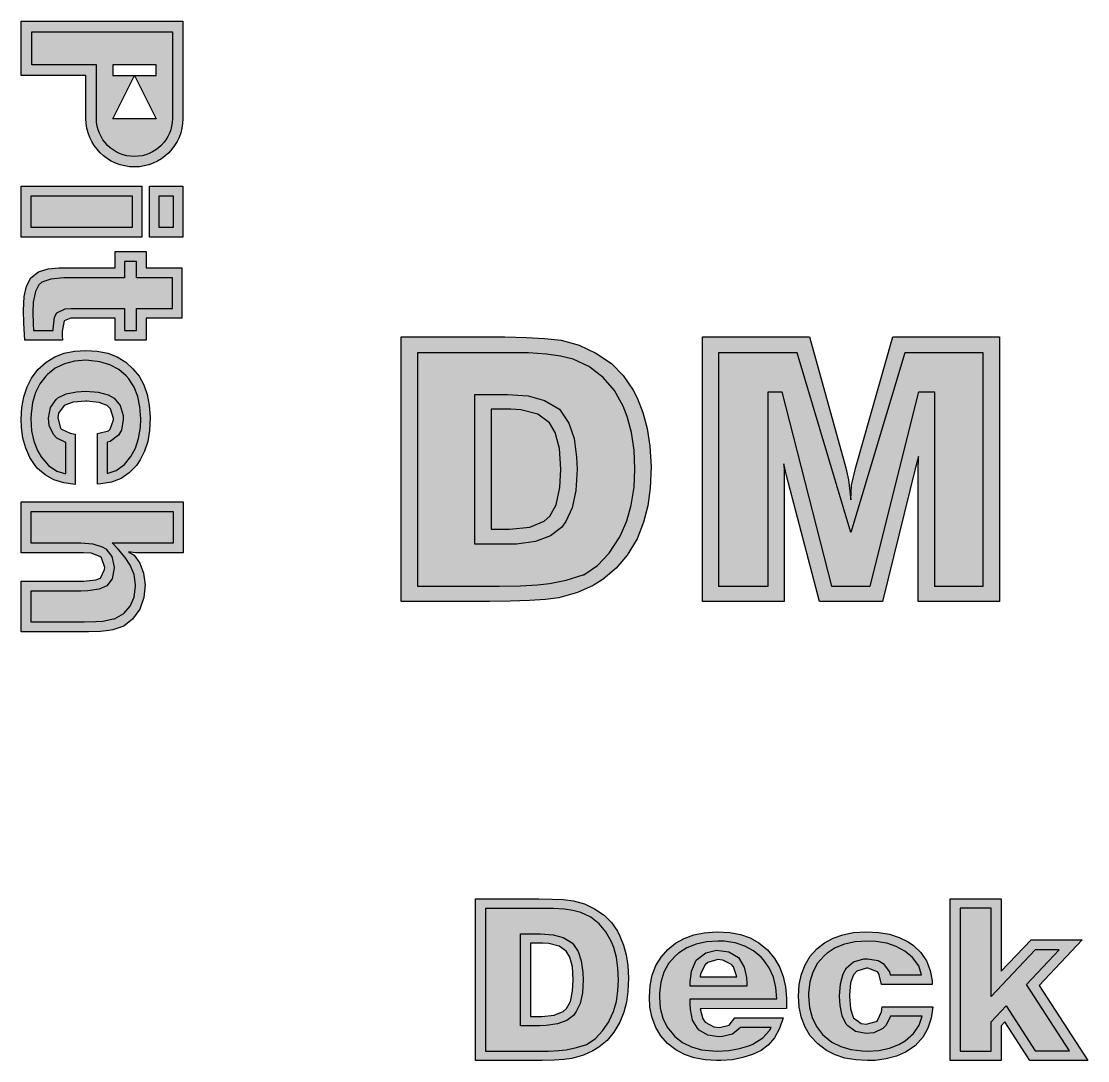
# Model space of a CAD drawing. Header units: millimetres. Extents: x 2963 to 4062, y 1247 to 1959.
# Drawn here: x 3121.88 to 3135.41, y 1380.04 to 1393.22 of the extents above; entities that cross this region are included whole.
import ezdxf

# ---------------------------------------------------------------- set-up
doc = ezdxf.new("R2010")
doc.units = ezdxf.units.MM
doc.layers.add('DMText', color=7, linetype='Continuous', true_color=0x22346e)
doc.layers.add('PitchDeck Small', color=7, linetype='Continuous', true_color=0x22346e)

# ---------------------------------------------------------------- blocks, each defined once
blk = doc.blocks.new('A$C044C676A')
at = {"layer": 'DMText'}
h = blk.add_hatch(color=256, dxfattribs=at)
h.dxf.hatch_style = 1
h.paths.add_polyline_path([(1.232, 1.917), (0.133, 1.917), (0.133, 0.133), (0.553, 0.133), (0.553, 0.953), (1.232, 0.953, 1)])
h.paths.add_polyline_path([(1.236, 1.16), (0.687, 1.435), (0.687, 1.16), (0.553, 1.16), (0.553, 1.71), (0.687, 1.71), (0.687, 1.435), (1.236, 1.71)], flags=16)
at = {"layer": 'PitchDeck Small'}
h = blk.add_hatch(color=256, dxfattribs=at)
h.dxf.hatch_style = 1
h.paths.add_polyline_path([(0, 2.05), (0, 0), (0.687, 0), (0.687, 0.82), (1.232, 0.82, 1), (1.232, 2.05)])
h.paths.add_polyline_path([(1.232, 1.917, -1), (1.232, 0.953), (0.553, 0.953), (0.553, 0.133), (0.133, 0.133), (0.133, 1.917)], flags=16)
h.paths.add_polyline_path([(0.553, 1.71), (0.687, 1.71), (0.687, 1.435), (1.236, 1.71), (1.236, 1.16), (0.687, 1.435), (0.687, 1.16), (0.553, 1.16)], flags=0)
h.paths.add_polyline_path([(1.236, 1.16), (1.236, 1.71), (0.687, 1.435)], flags=0)
h.paths.add_polyline_path([(0.687, 1.71), (0.553, 1.71), (0.553, 1.16), (0.687, 1.16)], flags=0)
h.paths.add_polyline_path([(2.091, 0), (2.738, 0), (2.738, 1.53), (2.091, 1.53)])
h.paths.add_polyline_path([(2.217, 1.41), (2.612, 1.41), (2.612, 0.12), (2.217, 0.12)], flags=16)
h.paths.add_polyline_path([(2.738, 1.625), (2.738, 2.05), (2.091, 2.05), (2.091, 1.625)])
h.paths.add_polyline_path([(2.217, 1.744), (2.217, 1.932), (2.612, 1.932), (2.612, 1.744)], flags=16)
h.paths.add_polyline_path([(2.92, 1.189), (3.127, 1.189), (3.127, 0.477), (3.138, 0.34), (3.178, 0.216), (3.252, 0.12), (3.36, 0.066), (3.49, 0.037), (3.667, 0.027), (3.826, 0.032), (3.9, 0.034), (4.045, 0.043), (4.045, 0.521), (3.986, 0.518), (3.93, 0.518), (3.929, 0.518), (3.799, 0.543), (3.766, 0.627), (3.766, 1.189), (4.045, 1.189), (4.045, 1.582), (3.766, 1.582), (3.766, 2.037), (3.127, 2.037), (3.127, 1.582), (2.92, 1.582)])
h.paths.add_polyline_path([(3.046, 1.462), (3.254, 1.462), (3.254, 1.917), (3.641, 1.917), (3.641, 1.462), (3.92, 1.462), (3.92, 1.307), (3.641, 1.307), (3.641, 0.633), (3.647, 0.556), (3.696, 0.451), (3.754, 0.42), (3.906, 0.402), (3.92, 0.402), (3.92, 0.155), (3.835, 0.149), (3.831, 0.149), (3.693, 0.146), (3.561, 0.152), (3.426, 0.178), (3.34, 0.222), (3.308, 0.262), (3.268, 0.374), (3.254, 0.538), (3.254, 1.307), (3.046, 1.307)], flags=16)
h.paths.add_polyline_path([(4.182, 0.964), (4.173, 0.818), (4.182, 0.676), (4.209, 0.543), (4.257, 0.423), (4.323, 0.316), (4.417, 0.211), (4.527, 0.13), (4.637, 0.074), (4.761, 0.032), (4.898, 0.008), (5.046, 0), (5.146, 0.003), (5.287, 0.021), (5.414, 0.057), (5.531, 0.107), (5.632, 0.175), (5.67, 0.207), (5.753, 0.302), (5.814, 0.412), (5.855, 0.54), (5.874, 0.684), (5.235, 0.684), (5.224, 0.618), (5.167, 0.501), (5.029, 0.463), (4.97, 0.471), (4.869, 0.546), (4.832, 0.659), (4.819, 0.826), (4.835, 0.986), (4.873, 1.09), (4.913, 1.133), (5.045, 1.174), (5.187, 1.123), (5.226, 0.966), (5.869, 0.966), (5.866, 1.01), (5.843, 1.145), (5.797, 1.266), (5.727, 1.37), (5.632, 1.461), (5.563, 1.507), (5.451, 1.563), (5.327, 1.603), (5.19, 1.626), (5.025, 1.635), (4.867, 1.623), (4.734, 1.596), (4.611, 1.553), (4.502, 1.493), (4.406, 1.416), (4.323, 1.324), (4.257, 1.217), (4.209, 1.097)])
h.paths.add_polyline_path([(4.317, 0.998), (4.355, 1.123), (4.415, 1.235), (4.496, 1.33), (4.536, 1.364), (4.638, 1.43), (4.758, 1.478), (4.891, 1.505), (5.042, 1.516), (5.153, 1.51), (5.291, 1.488), (5.414, 1.447), (5.521, 1.389), (5.621, 1.307), (5.698, 1.203), (5.733, 1.088), (5.337, 1.088), (5.328, 1.127), (5.247, 1.232), (5.184, 1.269), (5.048, 1.292), (5, 1.291), (4.871, 1.255), (4.779, 1.176), (4.738, 1.1), (4.704, 0.975), (4.692, 0.818), (4.698, 0.7), (4.726, 0.567), (4.776, 0.464), (4.795, 0.44), (4.896, 0.368), (5.031, 0.343), (5.126, 0.354), (5.241, 0.408), (5.285, 0.449), (5.34, 0.564), (5.74, 0.564), (5.704, 0.451), (5.632, 0.343), (5.523, 0.25), (5.445, 0.204), (5.325, 0.158), (5.192, 0.13), (5.043, 0.121), (4.977, 0.123), (4.836, 0.141), (4.709, 0.178), (4.597, 0.235), (4.487, 0.318), (4.399, 0.431), (4.343, 0.546), (4.31, 0.674), (4.298, 0.818), (4.3, 0.857)], flags=16)
h.paths.add_polyline_path([(6.096, 0), (6.74, 0), (6.74, 0.788), (6.746, 0.884), (6.792, 1.012), (6.942, 1.062), (7.062, 1.004), (7.085, 0.947), (7.1, 0.791), (7.1, 0), (7.742, 0), (7.742, 0.794), (7.742, 0.852), (7.738, 1.004), (7.727, 1.111), (7.718, 1.162), (7.669, 1.299), (7.584, 1.412), (7.457, 1.505), (7.308, 1.554), (7.148, 1.57), (6.997, 1.548), (6.873, 1.502), (6.77, 1.432), (6.727, 1.359), (6.74, 1.45), (6.74, 2.052), (6.096, 2.052)])
h.paths.add_polyline_path([(6.222, 1.93), (6.614, 1.93), (6.614, 1.154), (6.694, 1.228), (6.801, 1.317), (6.896, 1.381), (7.016, 1.432), (7.156, 1.451), (7.304, 1.43), (7.419, 1.381), (7.511, 1.3), (7.578, 1.179), (7.607, 1.035), (7.613, 0.947), (7.617, 0.797), (7.617, 0.12), (7.226, 0.12), (7.226, 0.757), (7.223, 0.845), (7.201, 0.986), (7.16, 1.084), (7.071, 1.153), (6.931, 1.177), (6.921, 1.177), (6.787, 1.148), (6.692, 1.07), (6.666, 1.025), (6.626, 0.906), (6.614, 0.754), (6.614, 0.12), (6.222, 0.12)], flags=16)
h = blk.add_hatch(color=256, dxfattribs=at)
h.dxf.hatch_style = 1
h.paths.add_polyline_path([(2.612, 1.932), (2.217, 1.932), (2.217, 1.744), (2.612, 1.744)])
h.paths.add_polyline_path([(2.612, 1.41), (2.217, 1.41), (2.217, 0.12), (2.612, 0.12)])
h.paths.add_polyline_path([(3.641, 1.307), (3.92, 1.307), (3.92, 1.462), (3.641, 1.462), (3.641, 1.917), (3.254, 1.917), (3.254, 1.462), (3.046, 1.462), (3.046, 1.307), (3.254, 1.307), (3.254, 0.538), (3.268, 0.374), (3.308, 0.262), (3.34, 0.222), (3.426, 0.178), (3.561, 0.152), (3.693, 0.146), (3.837, 0.149), (3.92, 0.155), (3.92, 0.402), (3.906, 0.402), (3.754, 0.42), (3.696, 0.451), (3.647, 0.556), (3.641, 0.633)])
h.paths.add_polyline_path([(4.738, 1.1), (4.779, 1.176), (4.871, 1.255), (5, 1.291), (5.048, 1.292), (5.184, 1.269), (5.247, 1.232), (5.328, 1.127), (5.337, 1.088), (5.733, 1.088), (5.698, 1.203), (5.621, 1.307), (5.521, 1.389), (5.414, 1.447), (5.291, 1.488), (5.153, 1.51), (5.042, 1.516), (4.891, 1.505), (4.758, 1.478), (4.638, 1.43), (4.536, 1.364), (4.496, 1.33), (4.415, 1.235), (4.355, 1.123), (4.317, 0.998), (4.3, 0.857), (4.298, 0.818), (4.31, 0.674), (4.343, 0.546), (4.399, 0.431), (4.478, 0.331), (4.499, 0.31), (4.597, 0.235), (4.709, 0.178), (4.836, 0.141), (4.977, 0.123), (5.043, 0.121), (5.192, 0.13), (5.325, 0.158), (5.445, 0.204), (5.523, 0.25), (5.632, 0.343), (5.704, 0.451), (5.74, 0.564), (5.34, 0.564), (5.285, 0.449), (5.241, 0.408), (5.126, 0.354), (5.031, 0.343), (4.896, 0.368), (4.795, 0.44), (4.776, 0.464), (4.726, 0.567), (4.698, 0.7), (4.692, 0.818), (4.704, 0.975)])
h.paths.add_polyline_path([(6.626, 0.906), (6.666, 1.025), (6.692, 1.07), (6.787, 1.148), (6.925, 1.178), (7.071, 1.153), (7.16, 1.084), (7.201, 0.986), (7.223, 0.845), (7.226, 0.757), (7.226, 0.12), (7.617, 0.12), (7.617, 0.797), (7.613, 0.947), (7.607, 1.035), (7.58, 1.171), (7.577, 1.182), (7.511, 1.3), (7.419, 1.381), (7.304, 1.43), (7.164, 1.45), (7.148, 1.45), (7.016, 1.432), (6.896, 1.381), (6.801, 1.317), (6.694, 1.228), (6.614, 1.154), (6.614, 1.93), (6.222, 1.93), (6.222, 0.12), (6.614, 0.12), (6.614, 0.754)])
for points in [[(1.232, 0.82), (0.687, 0.82), (0.687, 0), (0, 0), (0, 2.05), (1.232, 2.05, -1)], [(1.232, 0.953), (0.553, 0.953), (0.553, 0.133), (0.133, 0.133), (0.133, 1.917), (1.232, 1.917, -1)]]:
    blk.add_lwpolyline(points, format="xyb", close=True, dxfattribs=at)
for points in [[(2.091, 1.625), (2.091, 2.05), (2.738, 2.05), (2.738, 1.625)], [(2.92, 1.189), (2.92, 1.582), (3.127, 1.582), (3.127, 2.037), (3.766, 2.037), (3.766, 1.582), (4.045, 1.582), (4.045, 1.189), (3.766, 1.189), (3.766, 0.627), (3.799, 0.543), (3.929, 0.518), (3.93, 0.518), (3.986, 0.518), (4.045, 0.521), (4.045, 0.043), (3.9, 0.034), (3.826, 0.032), (3.667, 0.027), (3.49, 0.037), (3.36, 0.066), (3.252, 0.12), (3.178, 0.216), (3.138, 0.34), (3.127, 0.477), (3.127, 1.189)], [(6.096, 2.052), (6.74, 2.052), (6.74, 1.45), (6.727, 1.359), (6.77, 1.432), (6.873, 1.502), (6.997, 1.548), (7.148, 1.57), (7.308, 1.554), (7.457, 1.505), (7.584, 1.412), (7.669, 1.299), (7.718, 1.162), (7.727, 1.111), (7.738, 1.004), (7.742, 0.852), (7.742, 0.794), (7.742, 0), (7.1, 0), (7.1, 0.791), (7.085, 0.947), (7.062, 1.004), (6.954, 1.056), (6.928, 1.058), (6.806, 1.016), (6.786, 0.995), (6.746, 0.884), (6.74, 0.788), (6.74, 0), (6.096, 0)], [(2.612, 1.932), (2.217, 1.932), (2.217, 1.744), (2.612, 1.744)], [(3.641, 1.307), (3.92, 1.307), (3.92, 1.462), (3.641, 1.462), (3.641, 1.917), (3.254, 1.917), (3.254, 1.462), (3.046, 1.462), (3.046, 1.307), (3.254, 1.307), (3.254, 0.538), (3.268, 0.374), (3.308, 0.262), (3.34, 0.222), (3.426, 0.178), (3.561, 0.152), (3.693, 0.146), (3.831, 0.149), (3.835, 0.149), (3.92, 0.155), (3.92, 0.402), (3.906, 0.402), (3.754, 0.42), (3.696, 0.451), (3.647, 0.556), (3.641, 0.633)], [(6.666, 1.025), (6.692, 1.07), (6.787, 1.148), (6.921, 1.177), (6.931, 1.177), (7.071, 1.153), (7.16, 1.084), (7.201, 0.986), (7.223, 0.845), (7.226, 0.757), (7.226, 0.12), (7.617, 0.12), (7.617, 0.797), (7.613, 0.947), (7.607, 1.035), (7.58, 1.171), (7.577, 1.182), (7.511, 1.3), (7.419, 1.381), (7.304, 1.43), (7.164, 1.45), (7.148, 1.45), (7.016, 1.432), (6.896, 1.381), (6.801, 1.317), (6.694, 1.228), (6.614, 1.154), (6.614, 1.93), (6.222, 1.93), (6.222, 0.12), (6.614, 0.12), (6.614, 0.754), (6.626, 0.906)], [(1.236, 1.71), (1.236, 1.16), (0.687, 1.435)], [(1.236, 1.71), (1.236, 1.16), (0.687, 1.435)], [(4.173, 0.818), (4.182, 0.964), (4.209, 1.097), (4.257, 1.217), (4.323, 1.324), (4.406, 1.416), (4.502, 1.493), (4.611, 1.553), (4.734, 1.596), (4.867, 1.623), (5.025, 1.635), (5.19, 1.626), (5.327, 1.603), (5.451, 1.563), (5.563, 1.507), (5.632, 1.461), (5.727, 1.37), (5.797, 1.266), (5.843, 1.145), (5.866, 1.01), (5.869, 0.966), (5.226, 0.966), (5.192, 1.104), (5.172, 1.128), (5.053, 1.171), (5.037, 1.171), (4.913, 1.133), (4.873, 1.09), (4.835, 0.986), (4.819, 0.832), (4.819, 0.818), (4.832, 0.659), (4.867, 0.552), (4.871, 0.544), (4.97, 0.471), (5.029, 0.463), (5.158, 0.498), (5.172, 0.51), (5.224, 0.618), (5.235, 0.684), (5.874, 0.684), (5.855, 0.54), (5.814, 0.412), (5.753, 0.302), (5.67, 0.207), (5.632, 0.175), (5.531, 0.107), (5.414, 0.057), (5.287, 0.021), (5.146, 0.003), (5.046, 0), (4.898, 0.008), (4.761, 0.032), (4.637, 0.074), (4.527, 0.13), (4.417, 0.211), (4.323, 0.316), (4.257, 0.423), (4.209, 0.543), (4.182, 0.676)], [(2.091, 1.53), (2.738, 1.53), (2.738, 0), (2.091, 0)], [(4.738, 1.1), (4.779, 1.176), (4.871, 1.255), (5, 1.291), (5.048, 1.292), (5.184, 1.269), (5.247, 1.232), (5.328, 1.127), (5.337, 1.088), (5.733, 1.088), (5.698, 1.203), (5.621, 1.307), (5.521, 1.389), (5.414, 1.447), (5.291, 1.488), (5.153, 1.51), (5.042, 1.516), (4.891, 1.505), (4.758, 1.478), (4.638, 1.43), (4.536, 1.364), (4.496, 1.33), (4.415, 1.235), (4.355, 1.123), (4.317, 0.998), (4.3, 0.857), (4.298, 0.818), (4.31, 0.674), (4.343, 0.546), (4.399, 0.431), (4.478, 0.331), (4.499, 0.31), (4.597, 0.235), (4.709, 0.178), (4.836, 0.141), (4.977, 0.123), (5.043, 0.121), (5.192, 0.13), (5.325, 0.158), (5.445, 0.204), (5.523, 0.25), (5.632, 0.343), (5.704, 0.451), (5.74, 0.564), (5.34, 0.564), (5.285, 0.449), (5.241, 0.408), (5.126, 0.354), (5.031, 0.343), (4.896, 0.368), (4.795, 0.44), (4.776, 0.464), (4.726, 0.567), (4.698, 0.7), (4.692, 0.818), (4.704, 0.975)], [(2.612, 1.41), (2.217, 1.41), (2.217, 0.12), (2.612, 0.12)]]:
    blk.add_lwpolyline(points, close=True, dxfattribs=at)
blk.add_lwpolyline([(0.553, 1.71), (0.553, 1.16), (0.687, 1.16), (0.687, 1.71), (0.553, 1.71)], dxfattribs=at)
blk.add_lwpolyline([(0.553, 1.71), (0.553, 1.16), (0.687, 1.16), (0.687, 1.71), (0.553, 1.71)], dxfattribs=at)
blk = doc.blocks.new('A$C7F726595')
at = {"layer": 'DMText'}
h = blk.add_hatch(color=256, dxfattribs=at)
h.dxf.hatch_style = 1
h.paths.add_polyline_path([(0.572, 0.443), (0.814, 0.443), (0.894, 0.444), (1.041, 0.466), (1.157, 0.509), (1.243, 0.573), (1.278, 0.621), (1.326, 0.725), (1.355, 0.86), (1.364, 1.025), (1.361, 1.119), (1.341, 1.264), (1.301, 1.384), (1.241, 1.473), (1.211, 1.502), (1.113, 1.56), (0.984, 1.596), (0.825, 1.606), (0.572, 1.606)])
h.paths.add_polyline_path([(1.228, 1.188), (1.196, 1.312), (1.151, 1.387), (1.061, 1.453), (0.929, 1.487), (0.849, 1.491), (0.697, 1.491), (0.697, 0.561), (0.84, 0.561), (0.998, 0.576), (1.11, 0.622), (1.154, 0.661), (1.203, 0.751), (1.231, 0.883), (1.238, 1.025)], flags=16)
h.paths.add_polyline_path([(2.739, 1.136), (2.722, 0.993), (2.722, 0.943), (3.441, 0.943), (3.441, 0.979), (3.438, 1.053), (3.407, 1.186), (3.335, 1.308), (3.213, 1.379), (3.058, 1.402), (2.92, 1.367), (2.799, 1.274)])
h.paths.add_polyline_path([(3.272, 1.189), (3.246, 1.22), (3.136, 1.275), (3.075, 1.281), (2.946, 1.246), (2.914, 1.217), (2.854, 1.102), (2.849, 1.062), (3.315, 1.062)], flags=16)
at = {"layer": 'PitchDeck Small'}
h = blk.add_hatch(color=256, dxfattribs=at)
h.dxf.hatch_style = 1
h.paths.add_polyline_path([(0, 0), (0.684, 0), (0.845, 0.002), (0.996, 0.006), (1.119, 0.015), (1.223, 0.029), (1.369, 0.069), (1.488, 0.123), (1.566, 0.172), (1.668, 0.257), (1.753, 0.359), (1.831, 0.486), (1.881, 0.615), (1.913, 0.742), (1.933, 0.878), (1.94, 1.045), (1.93, 1.205), (1.91, 1.341), (1.876, 1.465), (1.832, 1.58), (1.801, 1.64), (1.723, 1.753), (1.631, 1.845), (1.509, 1.927), (1.381, 1.988), (1.242, 2.027), (1.111, 2.042), (0.972, 2.049), (0.803, 2.052), (0, 2.052)])
h.paths.add_polyline_path([(0.126, 0.12), (0.126, 1.93), (0.864, 1.93), (0.987, 1.928), (1.128, 1.919), (1.235, 1.904), (1.335, 1.879), (1.458, 1.822), (1.568, 1.737), (1.654, 1.635), (1.721, 1.516), (1.753, 1.435), (1.787, 1.31), (1.807, 1.174), (1.813, 1.025), (1.807, 0.886), (1.786, 0.748), (1.75, 0.624), (1.698, 0.505), (1.612, 0.376), (1.522, 0.279), (1.417, 0.207), (1.28, 0.166), (1.15, 0.138), (1.058, 0.129), (0.924, 0.121), (0.759, 0.12)], flags=16)
h.paths.add_polyline_path([(0.572, 1.606), (0.825, 1.606), (0.984, 1.596), (1.113, 1.56), (1.229, 1.491), (1.301, 1.384), (1.341, 1.264), (1.361, 1.119), (1.364, 1.025), (1.355, 0.86), (1.326, 0.725), (1.278, 0.621), (1.243, 0.573), (1.157, 0.509), (1.041, 0.466), (0.894, 0.444), (0.814, 0.443), (0.572, 0.443)], flags=0)
h.paths.add_polyline_path([(0.572, 1.606), (0.825, 1.606), (0.984, 1.596), (1.113, 1.56), (1.211, 1.502), (1.229, 1.491), (1.301, 1.384), (1.341, 1.264), (1.361, 1.119), (1.364, 1.025), (1.355, 0.86), (1.326, 0.725), (1.278, 0.621), (1.243, 0.573), (1.157, 0.509), (1.041, 0.466), (0.894, 0.444), (0.814, 0.443), (0.572, 0.443)], flags=0)
h.paths.add_polyline_path([(0.697, 1.491), (0.849, 1.491), (0.929, 1.487), (1.061, 1.453), (1.151, 1.387), (1.196, 1.312), (1.228, 1.188), (1.238, 1.025), (1.231, 0.883), (1.203, 0.751), (1.154, 0.661), (1.11, 0.622), (0.998, 0.576), (0.84, 0.561), (0.697, 0.561)], flags=0)
h.paths.add_polyline_path([(2.206, 0.806), (2.213, 0.676), (2.239, 0.543), (2.285, 0.421), (2.351, 0.314), (2.436, 0.217), (2.541, 0.135), (2.652, 0.077), (2.774, 0.034), (2.911, 0.008), (3.058, 0), (3.111, 0), (3.26, 0.012), (3.393, 0.038), (3.514, 0.077), (3.622, 0.13), (3.711, 0.196), (3.793, 0.291), (3.858, 0.406), (3.901, 0.543), (3.289, 0.543), (3.217, 0.449), (3.093, 0.421), (3.024, 0.429), (2.915, 0.489), (2.885, 0.53), (2.849, 0.659), (3.947, 0.661), (3.947, 0.728), (3.947, 0.792), (3.931, 0.936), (3.901, 1.068), (3.855, 1.188), (3.793, 1.297), (3.703, 1.406), (3.593, 1.494), (3.482, 1.556), (3.361, 1.6), (3.226, 1.626), (3.059, 1.635), (2.901, 1.622), (2.768, 1.594), (2.647, 1.55), (2.538, 1.488), (2.44, 1.409), (2.354, 1.312), (2.288, 1.205), (2.242, 1.084), (2.215, 0.952)])
h.paths.add_polyline_path([(2.35, 0.995), (2.389, 1.12), (2.449, 1.231), (2.532, 1.326), (2.575, 1.363), (2.679, 1.43), (2.799, 1.478), (2.932, 1.505), (3.079, 1.516), (3.153, 1.513), (3.292, 1.493), (3.416, 1.453), (3.527, 1.393), (3.623, 1.314), (3.654, 1.278), (3.726, 1.176), (3.778, 1.058), (3.809, 0.927), (3.821, 0.782), (2.722, 0.782), (2.722, 0.722), (2.725, 0.648), (2.754, 0.515), (2.814, 0.412), (2.839, 0.386), (2.946, 0.323), (3.085, 0.302), (3.131, 0.305), (3.261, 0.338), (3.363, 0.42), (3.749, 0.42), (3.728, 0.382), (3.643, 0.29), (3.516, 0.21), (3.469, 0.189), (3.35, 0.152), (3.214, 0.129), (3.062, 0.121), (3.009, 0.123), (2.868, 0.139), (2.74, 0.176), (2.627, 0.231), (2.524, 0.312), (2.432, 0.425), (2.377, 0.538), (2.344, 0.667), (2.331, 0.837)], flags=16)
h.paths.add_polyline_path([(2.722, 0.943), (2.722, 0.993), (2.739, 1.136), (2.799, 1.274), (2.92, 1.367), (3.058, 1.402), (3.213, 1.379), (3.335, 1.308), (3.407, 1.186), (3.438, 1.053), (3.442, 0.943)], flags=0)
h.paths.add_polyline_path([(2.849, 1.062), (2.854, 1.102), (2.926, 1.241), (3.075, 1.281), (3.136, 1.275), (3.246, 1.22), (3.272, 1.189), (3.315, 1.062)], flags=0)
h.paths.add_polyline_path([(4.106, 0.964), (4.097, 0.818), (4.106, 0.676), (4.134, 0.543), (4.181, 0.423), (4.247, 0.316), (4.342, 0.211), (4.451, 0.13), (4.563, 0.074), (4.687, 0.032), (4.823, 0.008), (4.972, 0), (5.07, 0.003), (5.211, 0.021), (5.34, 0.057), (5.455, 0.107), (5.578, 0.188), (5.677, 0.302), (5.74, 0.412), (5.78, 0.54), (5.8, 0.684), (5.159, 0.684), (5.15, 0.618), (5.093, 0.501), (4.954, 0.463), (4.894, 0.471), (4.793, 0.546), (4.756, 0.659), (4.745, 0.826), (4.759, 0.986), (4.797, 1.09), (4.837, 1.133), (4.97, 1.174), (5.111, 1.123), (5.15, 0.966), (5.794, 0.966), (5.792, 1.01), (5.769, 1.145), (5.722, 1.266), (5.651, 1.37), (5.558, 1.461), (5.489, 1.507), (5.375, 1.563), (5.251, 1.603), (5.115, 1.626), (4.951, 1.635), (4.793, 1.623), (4.658, 1.596), (4.537, 1.553), (4.426, 1.493), (4.33, 1.416), (4.247, 1.324), (4.181, 1.217), (4.135, 1.097)])
h.paths.add_polyline_path([(4.241, 0.998), (4.279, 1.123), (4.339, 1.235), (4.422, 1.33), (4.46, 1.364), (4.564, 1.43), (4.682, 1.478), (4.817, 1.505), (4.966, 1.516), (5.079, 1.51), (5.216, 1.488), (5.338, 1.447), (5.447, 1.389), (5.545, 1.307), (5.622, 1.203), (5.659, 1.088), (5.262, 1.088), (5.253, 1.127), (5.171, 1.232), (5.108, 1.269), (4.974, 1.292), (4.925, 1.291), (4.797, 1.255), (4.705, 1.176), (4.662, 1.1), (4.629, 0.975), (4.618, 0.818), (4.624, 0.7), (4.652, 0.567), (4.701, 0.464), (4.721, 0.44), (4.82, 0.368), (4.957, 0.343), (5.052, 0.354), (5.167, 0.408), (5.21, 0.449), (5.266, 0.564), (5.665, 0.564), (5.63, 0.451), (5.556, 0.343), (5.449, 0.25), (5.369, 0.204), (5.251, 0.158), (5.118, 0.13), (4.969, 0.121), (4.903, 0.123), (4.761, 0.141), (4.633, 0.178), (4.521, 0.235), (4.409, 0.322), (4.324, 0.431), (4.269, 0.546), (4.235, 0.674), (4.222, 0.842)], flags=16)
h.paths.add_polyline_path([(6.022, 2.052), (6.022, 0), (6.669, 0), (6.669, 0.442), (6.714, 0.491), (7.032, 0), (7.766, 0), (7.15, 0.953), (7.694, 1.53), (7.047, 1.53), (6.669, 1.134), (6.669, 2.052)])
h.paths.add_polyline_path([(6.148, 1.933), (6.543, 1.933), (6.543, 0.812), (7.101, 1.404), (7.403, 1.404), (6.991, 0.967), (7.535, 0.126), (7.1, 0.126), (6.733, 0.694), (6.543, 0.492), (6.543, 0.12), (6.148, 0.12)], flags=16)
h = blk.add_hatch(color=256, dxfattribs=at)
h.dxf.hatch_style = 1
h.paths.add_polyline_path([(1.807, 1.174), (1.787, 1.31), (1.753, 1.435), (1.721, 1.516), (1.654, 1.635), (1.568, 1.737), (1.464, 1.818), (1.455, 1.824), (1.335, 1.879), (1.235, 1.904), (1.128, 1.919), (0.987, 1.928), (0.864, 1.93), (0.126, 1.93), (0.126, 0.12), (0.759, 0.12), (0.924, 0.121), (1.058, 0.129), (1.15, 0.138), (1.28, 0.166), (1.413, 0.205), (1.418, 0.207), (1.522, 0.279), (1.612, 0.376), (1.691, 0.494), (1.701, 0.512), (1.75, 0.624), (1.786, 0.748), (1.807, 0.886), (1.813, 1.025)])
h.paths.add_polyline_path([(1.364, 1.025), (1.355, 0.86), (1.326, 0.725), (1.278, 0.621), (1.243, 0.573), (1.157, 0.509), (1.041, 0.466), (0.894, 0.444), (0.814, 0.443), (0.572, 0.443), (0.572, 1.606), (0.825, 1.606), (0.984, 1.596), (1.113, 1.56), (1.229, 1.491), (1.301, 1.384), (1.341, 1.264), (1.361, 1.119)], flags=0)
h.paths.add_polyline_path([(1.364, 1.025), (1.355, 0.86), (1.326, 0.725), (1.278, 0.621), (1.243, 0.573), (1.157, 0.509), (1.041, 0.466), (0.894, 0.444), (0.814, 0.443), (0.572, 0.443), (0.572, 1.606), (0.825, 1.606), (0.984, 1.596), (1.113, 1.56), (1.211, 1.502), (1.229, 1.491), (1.301, 1.384), (1.341, 1.264), (1.361, 1.119)], flags=16)
h.paths.add_polyline_path([(1.238, 1.025), (1.231, 0.883), (1.203, 0.751), (1.154, 0.661), (1.11, 0.622), (0.998, 0.576), (0.84, 0.561), (0.697, 0.561), (0.697, 1.491), (0.849, 1.491), (0.929, 1.487), (1.061, 1.453), (1.151, 1.387), (1.196, 1.312), (1.228, 1.188)], flags=0)
h.paths.add_polyline_path([(2.722, 0.943), (2.722, 0.993), (2.739, 1.136), (2.799, 1.274), (2.92, 1.367), (3.058, 1.402), (3.213, 1.379), (3.335, 1.308), (3.407, 1.186), (3.438, 1.053), (3.441, 0.979), (3.441, 0.943)], flags=17)
h.paths.add_polyline_path([(2.722, 0.943), (2.722, 0.993), (2.739, 1.136), (2.79, 1.252), (2.799, 1.274), (2.92, 1.367), (3.049, 1.399), (3.058, 1.402), (3.213, 1.379), (3.32, 1.317), (3.335, 1.308), (3.407, 1.186), (3.438, 1.053), (3.441, 0.979), (3.441, 0.943)], flags=17)
h.paths.add_polyline_path([(2.849, 1.062), (2.854, 1.102), (2.914, 1.217), (2.946, 1.246), (3.075, 1.281), (3.136, 1.275), (3.246, 1.22), (3.272, 1.189), (3.315, 1.062)], flags=0)
h.paths.add_polyline_path([(4.624, 0.7), (4.618, 0.818), (4.629, 0.975), (4.662, 1.1), (4.705, 1.176), (4.797, 1.255), (4.925, 1.291), (4.974, 1.292), (5.108, 1.269), (5.171, 1.232), (5.253, 1.127), (5.262, 1.088), (5.659, 1.088), (5.622, 1.203), (5.545, 1.307), (5.447, 1.389), (5.338, 1.447), (5.216, 1.488), (5.079, 1.51), (4.966, 1.516), (4.817, 1.505), (4.682, 1.478), (4.564, 1.43), (4.46, 1.364), (4.422, 1.33), (4.339, 1.235), (4.279, 1.123), (4.241, 0.998), (4.224, 0.857), (4.224, 0.818), (4.235, 0.674), (4.269, 0.546), (4.324, 0.431), (4.402, 0.331), (4.425, 0.31), (4.521, 0.235), (4.633, 0.178), (4.761, 0.141), (4.903, 0.123), (4.969, 0.121), (5.118, 0.13), (5.251, 0.158), (5.369, 0.204), (5.449, 0.25), (5.556, 0.343), (5.63, 0.451), (5.665, 0.564), (5.266, 0.564), (5.21, 0.449), (5.167, 0.408), (5.052, 0.354), (4.957, 0.343), (4.82, 0.368), (4.721, 0.44), (4.701, 0.464), (4.652, 0.567)])
h.paths.add_polyline_path([(6.543, 1.933), (6.148, 1.933), (6.148, 0.12), (6.543, 0.12), (6.543, 0.492), (6.733, 0.694), (7.1, 0.126), (7.535, 0.126), (6.991, 0.967), (7.403, 1.404), (7.101, 1.404), (6.543, 0.812)])
h = blk.add_hatch(color=256, dxfattribs=at)
h.dxf.hatch_style = 1
h.paths.add_polyline_path([(0.572, 0.443), (0.572, 1.606), (0.825, 1.606), (0.984, 1.596), (1.113, 1.56), (1.229, 1.491), (1.301, 1.384), (1.341, 1.264), (1.361, 1.119), (1.364, 1.025), (1.355, 0.86), (1.326, 0.725), (1.278, 0.621), (1.243, 0.573), (1.157, 0.509), (1.041, 0.466), (0.894, 0.444), (0.814, 0.443)], flags=17)
h.paths.add_polyline_path([(0.572, 0.443), (0.572, 1.606), (0.825, 1.606), (0.984, 1.596), (1.113, 1.56), (1.211, 1.502), (1.229, 1.491), (1.301, 1.384), (1.341, 1.264), (1.361, 1.119), (1.364, 1.025), (1.355, 0.86), (1.326, 0.725), (1.278, 0.621), (1.243, 0.573), (1.157, 0.509), (1.041, 0.466), (0.894, 0.444), (0.814, 0.443)], flags=17)
h.paths.add_polyline_path([(0.697, 0.561), (0.697, 1.491), (0.849, 1.491), (0.929, 1.487), (1.061, 1.453), (1.151, 1.387), (1.196, 1.312), (1.228, 1.188), (1.238, 1.025), (1.231, 0.883), (1.203, 0.751), (1.154, 0.661), (1.11, 0.622), (0.998, 0.576), (0.84, 0.561)], flags=0)
h.paths.add_polyline_path([(2.722, 0.943), (2.722, 0.993), (2.739, 1.136), (2.799, 1.274), (2.92, 1.367), (3.058, 1.402), (3.213, 1.379), (3.335, 1.308), (3.407, 1.186), (3.438, 1.053), (3.441, 0.979), (3.441, 0.943)], flags=17)
h.paths.add_polyline_path([(2.722, 0.943), (2.722, 0.993), (2.739, 1.136), (2.79, 1.252), (2.799, 1.274), (2.92, 1.367), (3.049, 1.399), (3.058, 1.402), (3.213, 1.379), (3.32, 1.317), (3.335, 1.308), (3.407, 1.186), (3.438, 1.053), (3.441, 0.979), (3.441, 0.943)], flags=17)
h.paths.add_polyline_path([(2.849, 1.062), (2.854, 1.102), (2.914, 1.217), (2.946, 1.246), (3.075, 1.281), (3.136, 1.275), (3.246, 1.22), (3.272, 1.189), (3.315, 1.062)], flags=0)
h = blk.add_hatch(color=256, dxfattribs=at)
h.dxf.hatch_style = 1
h.paths.add_polyline_path([(2.722, 0.782), (3.821, 0.782), (3.809, 0.927), (3.778, 1.058), (3.726, 1.176), (3.654, 1.278), (3.623, 1.314), (3.527, 1.393), (3.416, 1.453), (3.292, 1.493), (3.153, 1.513), (3.079, 1.516), (2.932, 1.505), (2.799, 1.478), (2.679, 1.43), (2.575, 1.363), (2.532, 1.326), (2.449, 1.231), (2.389, 1.12), (2.35, 0.995), (2.333, 0.854), (2.333, 0.811), (2.344, 0.667), (2.377, 0.538), (2.432, 0.425), (2.512, 0.326), (2.529, 0.308), (2.627, 0.231), (2.74, 0.176), (2.868, 0.139), (3.009, 0.123), (3.062, 0.121), (3.214, 0.129), (3.35, 0.152), (3.469, 0.189), (3.516, 0.21), (3.643, 0.29), (3.728, 0.382), (3.749, 0.42), (3.363, 0.42), (3.26, 0.337), (3.259, 0.337), (3.106, 0.299), (2.946, 0.323), (2.824, 0.395), (2.754, 0.515), (2.725, 0.648), (2.722, 0.722)])
h.paths.add_polyline_path([(2.739, 1.136), (2.799, 1.274), (2.92, 1.367), (3.058, 1.402), (3.213, 1.379), (3.335, 1.308), (3.407, 1.186), (3.438, 1.053), (3.442, 0.943), (2.722, 0.943), (2.722, 0.993)], flags=16)
h.paths.add_polyline_path([(2.849, 1.062), (2.854, 1.102), (2.926, 1.241), (3.075, 1.281), (3.136, 1.275), (3.246, 1.22), (3.272, 1.189), (3.315, 1.062)], flags=0)
for points in [[(1.933, 0.878), (1.913, 0.742), (1.881, 0.615), (1.831, 0.486), (1.753, 0.359), (1.668, 0.257), (1.566, 0.172), (1.488, 0.123), (1.369, 0.069), (1.223, 0.029), (1.119, 0.015), (0.996, 0.006), (0.845, 0.002), (0.684, 0), (0, 0), (0, 2.052), (0.803, 2.052), (0.972, 2.049), (1.111, 2.042), (1.242, 2.027), (1.381, 1.988), (1.509, 1.927), (1.631, 1.845), (1.723, 1.753), (1.801, 1.64), (1.832, 1.58), (1.876, 1.465), (1.91, 1.341), (1.93, 1.205), (1.94, 1.045)], [(6.022, 2.052), (6.669, 2.052), (6.669, 1.134), (7.047, 1.53), (7.694, 1.53), (7.15, 0.953), (7.766, 0), (7.032, 0), (6.714, 0.491), (6.669, 0.442), (6.669, 0), (6.022, 0)], [(1.787, 1.31), (1.753, 1.435), (1.721, 1.516), (1.654, 1.635), (1.568, 1.737), (1.464, 1.818), (1.455, 1.824), (1.335, 1.879), (1.235, 1.904), (1.128, 1.919), (0.987, 1.928), (0.864, 1.93), (0.126, 1.93), (0.126, 0.12), (0.759, 0.12), (0.924, 0.121), (1.058, 0.129), (1.15, 0.138), (1.28, 0.166), (1.413, 0.205), (1.418, 0.207), (1.522, 0.279), (1.612, 0.376), (1.691, 0.494), (1.701, 0.512), (1.75, 0.624), (1.786, 0.748), (1.807, 0.886), (1.813, 1.025), (1.807, 1.174)], [(6.543, 0.812), (6.543, 1.933), (6.148, 1.933), (6.148, 0.12), (6.543, 0.12), (6.543, 0.492), (6.733, 0.694), (7.1, 0.126), (7.535, 0.126), (6.991, 0.967), (7.403, 1.404), (7.101, 1.404)], [(2.206, 0.806), (2.215, 0.952), (2.242, 1.084), (2.288, 1.205), (2.354, 1.312), (2.44, 1.409), (2.538, 1.488), (2.647, 1.55), (2.768, 1.594), (2.901, 1.622), (3.059, 1.635), (3.226, 1.626), (3.361, 1.6), (3.482, 1.556), (3.593, 1.494), (3.703, 1.406), (3.793, 1.297), (3.855, 1.188), (3.901, 1.068), (3.931, 0.936), (3.947, 0.792), (3.947, 0.728), (3.947, 0.661), (2.849, 0.659), (2.885, 0.53), (2.915, 0.489), (3.024, 0.429), (3.093, 0.421), (3.217, 0.449), (3.289, 0.543), (3.901, 0.543), (3.858, 0.406), (3.793, 0.291), (3.711, 0.196), (3.622, 0.13), (3.514, 0.077), (3.393, 0.038), (3.26, 0.012), (3.111, 0), (3.058, 0), (2.911, 0.008), (2.774, 0.034), (2.652, 0.077), (2.541, 0.135), (2.436, 0.217), (2.351, 0.314), (2.285, 0.421), (2.239, 0.543), (2.213, 0.676)], [(4.097, 0.818), (4.106, 0.964), (4.135, 1.097), (4.181, 1.217), (4.247, 1.324), (4.33, 1.416), (4.426, 1.493), (4.537, 1.553), (4.658, 1.596), (4.793, 1.623), (4.951, 1.635), (5.115, 1.626), (5.251, 1.603), (5.375, 1.563), (5.489, 1.507), (5.558, 1.461), (5.651, 1.37), (5.722, 1.266), (5.769, 1.145), (5.792, 1.01), (5.794, 0.966), (5.15, 0.966), (5.116, 1.104), (5.098, 1.128), (4.978, 1.171), (4.961, 1.171), (4.837, 1.133), (4.797, 1.09), (4.759, 0.986), (4.745, 0.832), (4.745, 0.818), (4.756, 0.659), (4.791, 0.552), (4.796, 0.544), (4.894, 0.471), (4.954, 0.463), (5.082, 0.498), (5.098, 0.51), (5.15, 0.618), (5.159, 0.684), (5.8, 0.684), (5.78, 0.54), (5.74, 0.412), (5.677, 0.302), (5.578, 0.188), (5.455, 0.107), (5.34, 0.057), (5.211, 0.021), (5.07, 0.003), (4.972, 0), (4.823, 0.008), (4.687, 0.032), (4.563, 0.074), (4.451, 0.13), (4.342, 0.211), (4.247, 0.316), (4.181, 0.423), (4.134, 0.543), (4.106, 0.676)], [(1.364, 1.025), (1.355, 0.86), (1.326, 0.725), (1.278, 0.621), (1.243, 0.573), (1.157, 0.509), (1.041, 0.466), (0.894, 0.444), (0.814, 0.443), (0.572, 0.443), (0.572, 1.606), (0.825, 1.606), (0.984, 1.596), (1.113, 1.56), (1.229, 1.491), (1.301, 1.384), (1.341, 1.264), (1.361, 1.119)], [(0.572, 1.606), (0.825, 1.606), (0.984, 1.596), (1.113, 1.56), (1.211, 1.502), (1.241, 1.473), (1.301, 1.384), (1.341, 1.264), (1.361, 1.119), (1.364, 1.025), (1.355, 0.86), (1.326, 0.725), (1.278, 0.621), (1.243, 0.573), (1.157, 0.509), (1.041, 0.466), (0.894, 0.444), (0.814, 0.443), (0.572, 0.443)], [(0.572, 1.606), (0.825, 1.606), (0.984, 1.596), (1.113, 1.56), (1.229, 1.491), (1.301, 1.384), (1.341, 1.264), (1.361, 1.119), (1.364, 1.025), (1.355, 0.86), (1.326, 0.725), (1.278, 0.621), (1.243, 0.573), (1.157, 0.509), (1.041, 0.466), (0.894, 0.444), (0.814, 0.443), (0.572, 0.443)], [(1.228, 1.188), (1.196, 1.312), (1.151, 1.387), (1.061, 1.453), (0.929, 1.487), (0.849, 1.491), (0.697, 1.491), (0.697, 0.561), (0.84, 0.561), (0.998, 0.576), (1.11, 0.622), (1.154, 0.661), (1.203, 0.751), (1.231, 0.883), (1.238, 1.025)], [(2.722, 0.722), (2.722, 0.782), (3.821, 0.782), (3.809, 0.927), (3.778, 1.058), (3.726, 1.176), (3.654, 1.278), (3.623, 1.314), (3.527, 1.393), (3.416, 1.453), (3.292, 1.493), (3.153, 1.513), (3.079, 1.516), (2.932, 1.505), (2.799, 1.478), (2.679, 1.43), (2.575, 1.363), (2.532, 1.326), (2.449, 1.231), (2.389, 1.12), (2.35, 0.995), (2.333, 0.854), (2.333, 0.811), (2.344, 0.667), (2.377, 0.538), (2.432, 0.425), (2.512, 0.326), (2.529, 0.308), (2.627, 0.231), (2.74, 0.176), (2.868, 0.139), (3.009, 0.123), (3.062, 0.121), (3.214, 0.129), (3.35, 0.152), (3.469, 0.189), (3.516, 0.21), (3.643, 0.29), (3.728, 0.382), (3.749, 0.42), (3.363, 0.42), (3.26, 0.337), (3.259, 0.337), (3.131, 0.305), (3.085, 0.302), (2.946, 0.323), (2.839, 0.386), (2.814, 0.412), (2.754, 0.515), (2.725, 0.648)], [(4.629, 0.975), (4.662, 1.1), (4.705, 1.176), (4.797, 1.255), (4.925, 1.291), (4.974, 1.292), (5.108, 1.269), (5.171, 1.232), (5.253, 1.127), (5.262, 1.088), (5.659, 1.088), (5.622, 1.203), (5.545, 1.307), (5.447, 1.389), (5.338, 1.447), (5.216, 1.488), (5.079, 1.51), (4.966, 1.516), (4.817, 1.505), (4.682, 1.478), (4.564, 1.43), (4.46, 1.364), (4.422, 1.33), (4.339, 1.235), (4.279, 1.123), (4.241, 0.998), (4.224, 0.857), (4.224, 0.818), (4.235, 0.674), (4.269, 0.546), (4.324, 0.431), (4.402, 0.331), (4.425, 0.31), (4.521, 0.235), (4.633, 0.178), (4.761, 0.141), (4.903, 0.123), (4.969, 0.121), (5.118, 0.13), (5.251, 0.158), (5.369, 0.204), (5.449, 0.25), (5.556, 0.343), (5.63, 0.451), (5.665, 0.564), (5.266, 0.564), (5.21, 0.449), (5.167, 0.408), (5.052, 0.354), (4.957, 0.343), (4.82, 0.368), (4.721, 0.44), (4.701, 0.464), (4.652, 0.567), (4.624, 0.7), (4.618, 0.818)], [(2.722, 0.993), (2.739, 1.136), (2.799, 1.274), (2.92, 1.367), (3.058, 1.402), (3.213, 1.379), (3.335, 1.308), (3.407, 1.186), (3.438, 1.053), (3.441, 0.979), (3.441, 0.943), (2.722, 0.943)], [(3.272, 1.189), (3.246, 1.22), (3.136, 1.275), (3.075, 1.281), (2.946, 1.246), (2.914, 1.217), (2.854, 1.102), (2.849, 1.062), (3.315, 1.062)]]:
    blk.add_lwpolyline(points, close=True, dxfattribs=at)

msp = doc.modelspace()

# ---------------------------------------------------------------- hatches: boundary and pattern name
at = {"layer": 'DMText'}
h = msp.add_hatch(color=256, dxfattribs=at)
h.dxf.hatch_style = 1
h.paths.add_polyline_path([(3128.939, 1385.981), (3129.134, 1386.068), (3129.262, 1386.149), (3129.427, 1386.289), (3129.567, 1386.454), (3129.694, 1386.662), (3129.775, 1386.872), (3129.828, 1387.08), (3129.86, 1387.303), (3129.872, 1387.575), (3129.855, 1387.837), (3129.823, 1388.06), (3129.768, 1388.263), (3129.695, 1388.45), (3129.645, 1388.548), (3129.517, 1388.733), (3129.367, 1388.884), (3129.168, 1389.017), (3128.959, 1389.117), (3128.731, 1389.181), (3128.518, 1389.204), (3128.29, 1389.217), (3128.015, 1389.222), (3126.702, 1389.222), (3126.702, 1385.868), (3127.819, 1385.868), (3128.082, 1385.871), (3128.33, 1385.878), (3128.531, 1385.893), (3128.7, 1385.915)])
h.paths.add_polyline_path([(3126.907, 1386.063), (3126.907, 1389.021), (3128.115, 1389.021), (3128.315, 1389.019), (3128.546, 1389.004), (3128.721, 1388.979), (3128.884, 1388.939), (3129.084, 1388.846), (3129.264, 1388.706), (3129.405, 1388.541), (3129.515, 1388.345), (3129.567, 1388.212), (3129.623, 1388.01), (3129.655, 1387.787), (3129.665, 1387.544), (3129.655, 1387.316), (3129.62, 1387.09), (3129.562, 1386.888), (3129.482, 1386.705), (3129.465, 1386.675), (3129.337, 1386.482), (3129.189, 1386.324), (3129.018, 1386.206), (3128.793, 1386.139), (3128.581, 1386.094), (3128.43, 1386.078), (3128.212, 1386.066), (3127.942, 1386.063)], flags=16)
h.paths.add_polyline_path([(3127.636, 1386.592), (3127.636, 1388.493), (3128.05, 1388.493), (3128.31, 1388.475), (3128.52, 1388.418), (3128.711, 1388.305), (3128.829, 1388.13), (3128.894, 1387.934), (3128.926, 1387.697), (3128.931, 1387.544), (3128.916, 1387.273), (3128.869, 1387.053), (3128.791, 1386.882), (3128.733, 1386.805), (3128.593, 1386.7), (3128.403, 1386.63), (3128.162, 1386.594), (3128.032, 1386.592)], flags=0)
h.paths.add_polyline_path([(3127.842, 1386.785), (3127.842, 1388.305), (3128.09, 1388.305), (3128.22, 1388.298), (3128.435, 1388.243), (3128.583, 1388.135), (3128.656, 1388.012), (3128.708, 1387.809), (3128.726, 1387.544), (3128.713, 1387.311), (3128.668, 1387.095), (3128.588, 1386.948), (3128.515, 1386.885), (3128.333, 1386.81), (3128.075, 1386.785)], flags=0)
h.paths.add_polyline_path([(3131.561, 1387.511), (3131.556, 1387.611), (3131.591, 1387.464), (3132.007, 1385.868), (3132.809, 1385.868), (3133.222, 1387.549), (3133.264, 1387.704), (3133.259, 1387.521), (3133.259, 1385.868), (3134.291, 1385.868), (3134.291, 1389.222), (3132.939, 1389.222), (3132.47, 1387.569), (3132.413, 1387.342), (3132.405, 1387.158), (3132.375, 1387.408), (3132.34, 1387.561), (3131.879, 1389.222), (3130.522, 1389.222), (3130.522, 1385.868), (3131.561, 1385.868)])
h.paths.add_polyline_path([(3130.727, 1389.021), (3131.724, 1389.021), (3132.405, 1386.742), (3133.089, 1389.021), (3134.086, 1389.021), (3134.086, 1386.063), (3133.465, 1386.063), (3133.465, 1388.526), (3133.269, 1388.526), (3132.651, 1386.063), (3132.16, 1386.063), (3131.529, 1388.526), (3131.356, 1388.526), (3131.356, 1386.063), (3130.727, 1386.063)], flags=16)
h.paths.add_polyline_path([(3128.726, 1387.544), (3128.708, 1387.809), (3128.656, 1388.012), (3128.583, 1388.135), (3128.435, 1388.243), (3128.22, 1388.298), (3128.09, 1388.305), (3127.842, 1388.305), (3127.842, 1386.785), (3128.075, 1386.785), (3128.333, 1386.81), (3128.515, 1386.885), (3128.588, 1386.948), (3128.668, 1387.095), (3128.713, 1387.311)], flags=0)
h = msp.add_hatch(color=256, dxfattribs=at)
h.dxf.hatch_style = 1
h.paths.add_polyline_path([(3129.62, 1387.09), (3129.655, 1387.316), (3129.665, 1387.544), (3129.655, 1387.787), (3129.623, 1388.01), (3129.567, 1388.212), (3129.515, 1388.345), (3129.405, 1388.541), (3129.264, 1388.706), (3129.094, 1388.839), (3129.079, 1388.849), (3128.884, 1388.939), (3128.721, 1388.979), (3128.546, 1389.004), (3128.315, 1389.019), (3128.115, 1389.021), (3126.907, 1389.021), (3126.907, 1386.063), (3127.942, 1386.063), (3128.212, 1386.066), (3128.43, 1386.078), (3128.581, 1386.094), (3128.793, 1386.139), (3129.011, 1386.204), (3129.019, 1386.206), (3129.189, 1386.324), (3129.337, 1386.482), (3129.465, 1386.675), (3129.482, 1386.705), (3129.562, 1386.888)])
h.paths.add_polyline_path([(3127.636, 1388.493), (3128.05, 1388.493), (3128.31, 1388.475), (3128.52, 1388.418), (3128.711, 1388.305), (3128.829, 1388.13), (3128.894, 1387.934), (3128.926, 1387.697), (3128.931, 1387.544), (3128.916, 1387.273), (3128.869, 1387.053), (3128.791, 1386.882), (3128.733, 1386.805), (3128.593, 1386.7), (3128.403, 1386.63), (3128.162, 1386.594), (3128.032, 1386.592), (3127.636, 1386.592)], flags=16)
h.paths.add_polyline_path([(3127.842, 1388.305), (3128.09, 1388.305), (3128.22, 1388.298), (3128.435, 1388.243), (3128.583, 1388.135), (3128.656, 1388.012), (3128.708, 1387.809), (3128.726, 1387.544), (3128.713, 1387.311), (3128.668, 1387.095), (3128.588, 1386.948), (3128.515, 1386.885), (3128.333, 1386.81), (3128.075, 1386.785), (3127.842, 1386.785)], flags=0)
h.paths.add_polyline_path([(3131.356, 1388.526), (3131.529, 1388.526), (3132.16, 1386.063), (3132.651, 1386.063), (3133.269, 1388.526), (3133.465, 1388.526), (3133.465, 1386.063), (3134.086, 1386.063), (3134.086, 1389.021), (3133.089, 1389.021), (3132.405, 1386.742), (3131.724, 1389.021), (3130.727, 1389.021), (3130.727, 1386.063), (3131.356, 1386.063)])
h = msp.add_hatch(color=256, dxfattribs=at)
h.dxf.hatch_style = 1
h.paths.add_polyline_path([(3128.869, 1387.053), (3128.916, 1387.273), (3128.931, 1387.544), (3128.926, 1387.697), (3128.894, 1387.934), (3128.829, 1388.13), (3128.711, 1388.305), (3128.52, 1388.418), (3128.31, 1388.475), (3128.05, 1388.493), (3127.636, 1388.493), (3127.636, 1386.592), (3128.032, 1386.592), (3128.162, 1386.594), (3128.403, 1386.63), (3128.593, 1386.7), (3128.733, 1386.805), (3128.791, 1386.882)])
h.paths.add_polyline_path([(3127.842, 1388.305), (3128.09, 1388.305), (3128.22, 1388.298), (3128.435, 1388.243), (3128.583, 1388.135), (3128.656, 1388.012), (3128.708, 1387.809), (3128.726, 1387.544), (3128.713, 1387.311), (3128.668, 1387.095), (3128.588, 1386.948), (3128.515, 1386.885), (3128.333, 1386.81), (3128.075, 1386.785), (3127.842, 1386.785)], flags=0)
h.paths.add_polyline_path([(3128.726, 1387.544), (3128.708, 1387.809), (3128.656, 1388.012), (3128.583, 1388.135), (3128.435, 1388.243), (3128.22, 1388.298), (3128.09, 1388.305), (3127.842, 1388.305), (3127.842, 1386.785), (3128.075, 1386.785), (3128.333, 1386.81), (3128.515, 1386.885), (3128.588, 1386.948), (3128.668, 1387.095), (3128.713, 1387.311)], flags=16)
h = msp.add_hatch(color=256, dxfattribs=at)
h.dxf.hatch_style = 1
h.paths.add_polyline_path([(3128.726, 1387.544), (3128.708, 1387.809), (3128.656, 1388.012), (3128.583, 1388.135), (3128.435, 1388.243), (3128.22, 1388.298), (3128.09, 1388.305), (3127.842, 1388.305), (3127.842, 1386.785), (3128.075, 1386.785), (3128.333, 1386.81), (3128.515, 1386.885), (3128.588, 1386.948), (3128.668, 1387.095), (3128.713, 1387.311)])

# ---------------------------------------------------------------- linework, layer by layer
for points in [[(3129.86, 1387.303), (3129.828, 1387.08), (3129.775, 1386.872), (3129.694, 1386.662), (3129.567, 1386.454), (3129.427, 1386.289), (3129.262, 1386.149), (3129.134, 1386.068), (3128.939, 1385.981), (3128.7, 1385.915), (3128.531, 1385.893), (3128.33, 1385.878), (3128.082, 1385.871), (3127.819, 1385.868), (3126.702, 1385.868), (3126.702, 1389.222), (3128.015, 1389.222), (3128.29, 1389.217), (3128.518, 1389.204), (3128.731, 1389.181), (3128.959, 1389.117), (3129.168, 1389.017), (3129.367, 1388.884), (3129.517, 1388.733), (3129.645, 1388.548), (3129.695, 1388.45), (3129.768, 1388.263), (3129.823, 1388.06), (3129.855, 1387.837), (3129.872, 1387.575)], [(3130.522, 1389.222), (3131.879, 1389.222), (3132.34, 1387.561), (3132.375, 1387.408), (3132.405, 1387.158), (3132.413, 1387.342), (3132.47, 1387.569), (3132.939, 1389.222), (3134.291, 1389.222), (3134.291, 1385.868), (3133.259, 1385.868), (3133.259, 1387.521), (3133.264, 1387.704), (3133.222, 1387.549), (3132.809, 1385.868), (3132.007, 1385.868), (3131.591, 1387.464), (3131.556, 1387.611), (3131.561, 1387.511), (3131.561, 1385.868), (3130.522, 1385.868)], [(3129.623, 1388.01), (3129.567, 1388.212), (3129.515, 1388.345), (3129.405, 1388.541), (3129.264, 1388.706), (3129.094, 1388.839), (3129.079, 1388.849), (3128.884, 1388.939), (3128.721, 1388.979), (3128.546, 1389.004), (3128.315, 1389.019), (3128.115, 1389.021), (3126.907, 1389.021), (3126.907, 1386.063), (3127.942, 1386.063), (3128.212, 1386.066), (3128.43, 1386.078), (3128.581, 1386.094), (3128.793, 1386.139), (3129.011, 1386.204), (3129.019, 1386.206), (3129.189, 1386.324), (3129.337, 1386.482), (3129.465, 1386.675), (3129.482, 1386.705), (3129.562, 1386.888), (3129.62, 1387.09), (3129.655, 1387.316), (3129.665, 1387.544), (3129.655, 1387.787)], [(3131.356, 1388.526), (3131.529, 1388.526), (3132.16, 1386.063), (3132.651, 1386.063), (3133.269, 1388.526), (3133.465, 1388.526), (3133.465, 1386.063), (3134.086, 1386.063), (3134.086, 1389.021), (3133.089, 1389.021), (3132.405, 1386.742), (3131.724, 1389.021), (3130.727, 1389.021), (3130.727, 1386.063), (3131.356, 1386.063)], [(3128.931, 1387.544), (3128.916, 1387.273), (3128.869, 1387.053), (3128.791, 1386.882), (3128.733, 1386.805), (3128.593, 1386.7), (3128.403, 1386.63), (3128.162, 1386.594), (3128.032, 1386.592), (3127.636, 1386.592), (3127.636, 1388.493), (3128.05, 1388.493), (3128.31, 1388.475), (3128.52, 1388.418), (3128.711, 1388.305), (3128.829, 1388.13), (3128.894, 1387.934), (3128.926, 1387.697)], [(3128.708, 1387.809), (3128.656, 1388.012), (3128.583, 1388.135), (3128.435, 1388.243), (3128.22, 1388.298), (3128.09, 1388.305), (3127.842, 1388.305), (3127.842, 1386.785), (3128.075, 1386.785), (3128.333, 1386.81), (3128.515, 1386.885), (3128.588, 1386.948), (3128.668, 1387.095), (3128.713, 1387.311), (3128.726, 1387.544)]]:
    msp.add_lwpolyline(points, close=True, dxfattribs=at)

# ---------------------------------------------------------------- block references
at = {"layer": 'DMText', "rotation": 270}
msp.add_blockref('A$C044C676A', (3121.881, 1393.225), dxfattribs=at)
at = {"layer": 'DMText'}
msp.add_blockref('A$C7F726595', (3127.644, 1380.044), dxfattribs=at)

doc.saveas('drawing.dxf')
